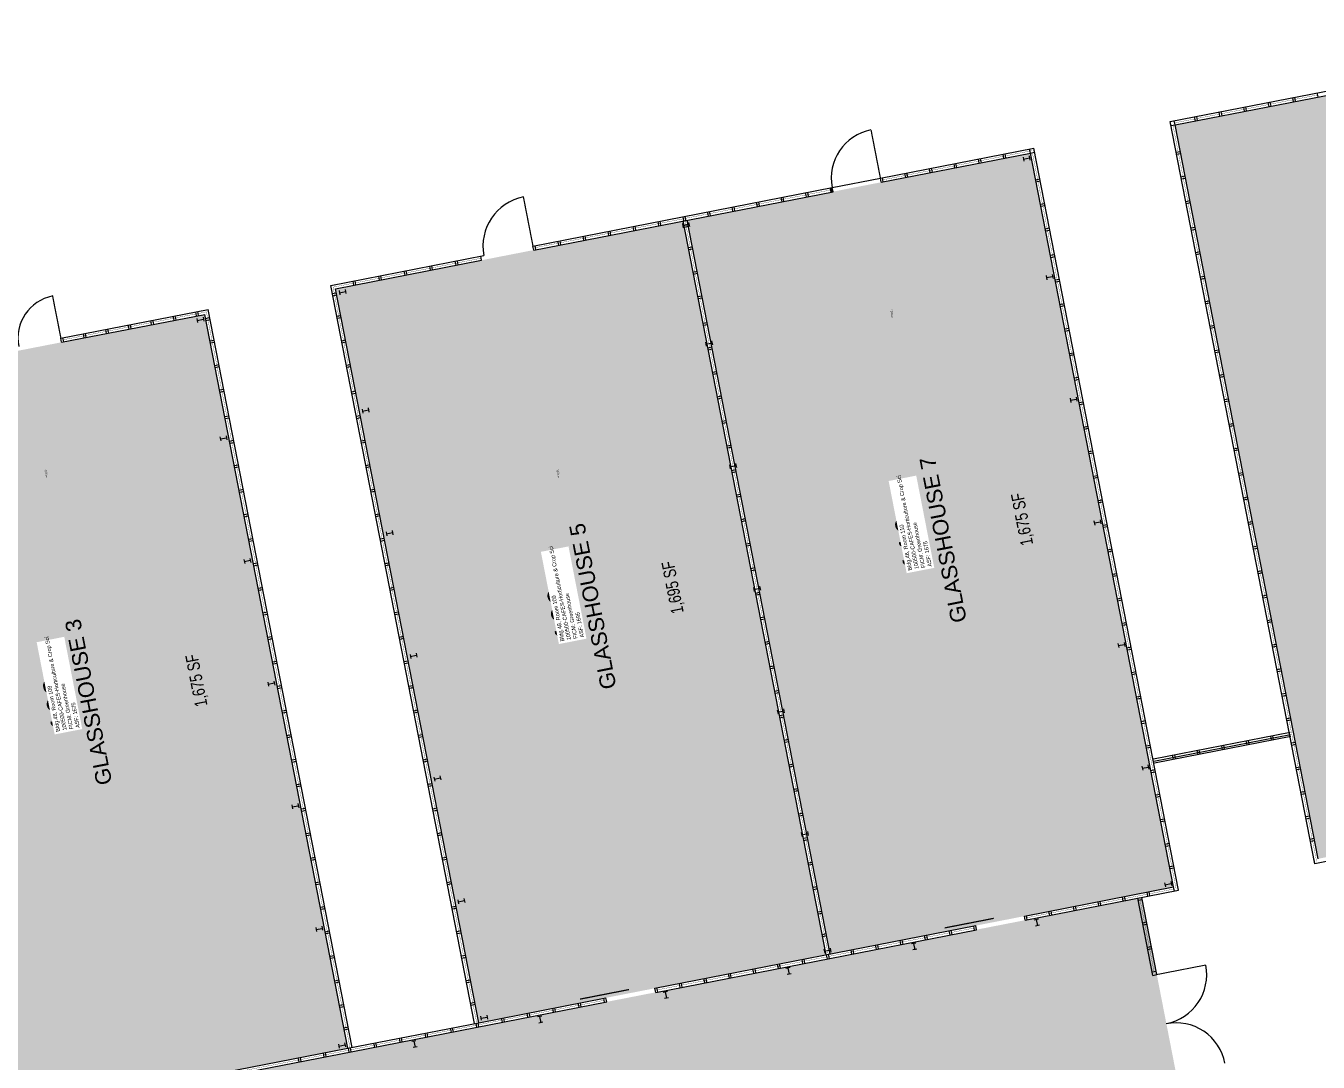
# Model space of a CAD drawing. Header units: inches. Extents: x 69204132 to 69207145, y 27711101 to 27713823.
# Drawn here: x 69205247 to 69206488, y 27712828 to 27713823 of the extents above; entities that cross this region are included whole.
import ezdxf
from ezdxf.enums import TextEntityAlignment as Align

# ---------------------------------------------------------------- set-up
doc = ezdxf.new("R2010")
doc.units = ezdxf.units.IN
doc.header["$LTSCALE"] = 50
doc.header["$MEASUREMENT"] = 0
for name, color, linetype in [('A-COLS', 5, 'CONTINUOUS'), ('A-DOOR', 2, 'CONTINUOUS'), ('A-GLAZ', 1, 'CONTINUOUS'), ('A-IDEN-RNUM', 7, 'CONTINUOUS'), ('A-IDEN-SNUM', 4, 'CONTINUOUS'), ('A-IDEN-TEXT', 4, 'CONTINUOUS'), ('A-IDEN-VNUM', 4, 'CONTINUOUS'), ('A-WALL', 5, 'CONTINUOUS'), ('AREA-TEXT', 3, 'CONTINUOUS'), ('Rooms-Category-Color', 7, 'CONTINUOUS'), ('Rooms-College-Color', 7, 'CONTINUOUS'), ('Rooms-Department-Color', 7, 'CONTINUOUS'), ('Rooms-Division-Color', 7, 'CONTINUOUS'), ('Rooms-Information', 7, 'CONTINUOUS')]:
    doc.layers.add(name, color=color, linetype=linetype)
doc.styles.add('Annotative', font='arial.ttf')
doc.styles.add('CP_AREA', font='arial.ttf', dxfattribs={"height": 15})
doc.styles.add('CP_ROOMVNUMBER', font='arial.ttf', dxfattribs={"width": 0.85, "height": 0.075})
doc.styles.get("Standard").update_dxf_attribs({"font": 'arial.ttf'})

msp = doc.modelspace()

# ---------------------------------------------------------------- hatches: boundary and pattern name
at = {"layer": 'Rooms-Category-Color', "true_color": 0xfbafa2}
for points in [[(69206814, 27713818.7), (69206350.8, 27713728.2), (69206488.3, 27713023.5), (69206951.6, 27713113.9)], [(69206211.9, 27713701.1), (69205882.1, 27713636.8), (69206019.6, 27712932), (69206349.4, 27712996.4)], [(69205878.2, 27713636), (69205544.5, 27713570.9), (69205682, 27712866.1), (69206015.7, 27712931.3)], [(69205418.8, 27713546.3), (69205089.1, 27713482), (69205226.6, 27712777.3), (69205556.4, 27712841.6)]]:
    msp.add_hatch(color=21, dxfattribs=at).paths.add_polyline_path(points)
at = {"layer": 'Rooms-Category-Color', "true_color": 0xadadad}
msp.add_hatch(color=253, dxfattribs=at).paths.add_polyline_path([(69206318.8, 27712986.4), (69205678.9, 27712861.5), (69205561.1, 27712838.5), (69204885.8, 27712706.7), (69204744.5, 27712679.1), (69204286.6, 27712589.7), (69204332.1, 27712356.6), (69204790, 27712446), (69204931.3, 27712473.6), (69205080.3, 27712502.6), (69205081.4, 27712496.8), (69205126.8, 27712505.6), (69205125.7, 27712511.5), (69205436.7, 27712572.2), (69205437.8, 27712566.3), (69205484.1, 27712575.3), (69205482.9, 27712581.2), (69205606.6, 27712605.4), (69205724.4, 27712628.4), (69206071.2, 27712696.1), (69206072.4, 27712690.2), (69206106.3, 27712696.8), (69206105.2, 27712702.7), (69206364.3, 27712753.3)])
at = {"layer": 'Rooms-College-Color', "true_color": 0xe3c5e1}
for points in [[(69206814, 27713818.7), (69206350.8, 27713728.2), (69206488.3, 27713023.5), (69206951.6, 27713113.9)], [(69206211.9, 27713701.1), (69205882.1, 27713636.8), (69206019.6, 27712932), (69206349.4, 27712996.4)], [(69205878.2, 27713636), (69205544.5, 27713570.9), (69205682, 27712866.1), (69206015.7, 27712931.3)], [(69205418.8, 27713546.3), (69205089.1, 27713482), (69205226.6, 27712777.3), (69205556.4, 27712841.6)]]:
    msp.add_hatch(color=254, dxfattribs=at).paths.add_polyline_path(points)
at = {"layer": 'Rooms-College-Color', "true_color": 0xadadad}
msp.add_hatch(color=253, dxfattribs=at).paths.add_polyline_path([(69206318.8, 27712986.4), (69205678.9, 27712861.5), (69205561.1, 27712838.5), (69204885.8, 27712706.7), (69204744.5, 27712679.1), (69204286.6, 27712589.7), (69204332.1, 27712356.6), (69204790, 27712446), (69204931.3, 27712473.6), (69205080.3, 27712502.6), (69205081.4, 27712496.8), (69205126.8, 27712505.6), (69205125.7, 27712511.5), (69205436.7, 27712572.2), (69205437.8, 27712566.3), (69205484.1, 27712575.3), (69205482.9, 27712581.2), (69205606.6, 27712605.4), (69205724.4, 27712628.4), (69206071.2, 27712696.1), (69206072.4, 27712690.2), (69206106.3, 27712696.8), (69206105.2, 27712702.7), (69206364.3, 27712753.3)])
at = {"layer": 'Rooms-Department-Color', "true_color": 0xe3c5e1}
for points in [[(69206814, 27713818.7), (69206350.8, 27713728.2), (69206488.3, 27713023.5), (69206951.6, 27713113.9)], [(69206211.9, 27713701.1), (69205882.1, 27713636.8), (69206019.6, 27712932), (69206349.4, 27712996.4)], [(69205878.2, 27713636), (69205544.5, 27713570.9), (69205682, 27712866.1), (69206015.7, 27712931.3)], [(69205418.8, 27713546.3), (69205089.1, 27713482), (69205226.6, 27712777.3), (69205556.4, 27712841.6)]]:
    msp.add_hatch(color=254, dxfattribs=at).paths.add_polyline_path(points)
at = {"layer": 'Rooms-Department-Color', "true_color": 0xacacac}
msp.add_hatch(color=253, dxfattribs=at).paths.add_polyline_path([(69206318.8, 27712986.4), (69205678.9, 27712861.5), (69205561.1, 27712838.5), (69204885.8, 27712706.7), (69204744.5, 27712679.1), (69204286.6, 27712589.7), (69204332.1, 27712356.6), (69204790, 27712446), (69204931.3, 27712473.6), (69205080.3, 27712502.6), (69205081.4, 27712496.8), (69205126.8, 27712505.6), (69205125.7, 27712511.5), (69205436.7, 27712572.2), (69205437.8, 27712566.3), (69205484.1, 27712575.3), (69205482.9, 27712581.2), (69205606.6, 27712605.4), (69205724.4, 27712628.4), (69206071.2, 27712696.1), (69206072.4, 27712690.2), (69206106.3, 27712696.8), (69206105.2, 27712702.7), (69206364.3, 27712753.3)])
at = {"layer": 'Rooms-Division-Color', "true_color": 0xe3c5e1}
for points in [[(69206814, 27713818.7), (69206350.8, 27713728.2), (69206488.3, 27713023.5), (69206951.6, 27713113.9)], [(69206211.9, 27713701.1), (69205882.1, 27713636.8), (69206019.6, 27712932), (69206349.4, 27712996.4)], [(69205878.2, 27713636), (69205544.5, 27713570.9), (69205682, 27712866.1), (69206015.7, 27712931.3)], [(69205418.8, 27713546.3), (69205089.1, 27713482), (69205226.6, 27712777.3), (69205556.4, 27712841.6)]]:
    msp.add_hatch(color=254, dxfattribs=at).paths.add_polyline_path(points)
at = {"layer": 'Rooms-Division-Color', "true_color": 0xadadad}
msp.add_hatch(color=253, dxfattribs=at).paths.add_polyline_path([(69206318.8, 27712986.4), (69205678.9, 27712861.5), (69205561.1, 27712838.5), (69204885.8, 27712706.7), (69204744.5, 27712679.1), (69204286.6, 27712589.7), (69204332.1, 27712356.6), (69204790, 27712446), (69204931.3, 27712473.6), (69205080.3, 27712502.6), (69205081.4, 27712496.8), (69205126.8, 27712505.6), (69205125.7, 27712511.5), (69205436.7, 27712572.2), (69205437.8, 27712566.3), (69205484.1, 27712575.3), (69205482.9, 27712581.2), (69205606.6, 27712605.4), (69205724.4, 27712628.4), (69206071.2, 27712696.1), (69206072.4, 27712690.2), (69206106.3, 27712696.8), (69206105.2, 27712702.7), (69206364.3, 27712753.3)])

# ---------------------------------------------------------------- linework, layer by layer
at = {"layer": 'A-COLS'}
for p, q in [((69206204.8, 27713697.3), (69206205.5, 27713693.4)), ((69206210.7, 27713698.4), (69206211.4, 27713694.5)), ((69206205.1, 27713695.3), (69206211, 27713696.5)), ((69205883.5, 27713634.6), (69205884.3, 27713630.7)), ((69205877.6, 27713633.4), (69205878.4, 27713629.5)), ((69205878, 27713631.5), (69205883.9, 27713632.6)), ((69206227, 27713583.5), (69206227.7, 27713579.6)), ((69206227.3, 27713581.6), (69206233.2, 27713582.7)), ((69206232.8, 27713584.7), (69206233.6, 27713580.7)), ((69205547.8, 27713569.1), (69205548.6, 27713565.1)), ((69205548.2, 27713567.1), (69205554.1, 27713568.2)), ((69205553.7, 27713570.2), (69205554.4, 27713566.3)), ((69205411.3, 27713542.4), (69205412, 27713538.5)), ((69205411.7, 27713540.4), (69205417.6, 27713541.6)), ((69205417.2, 27713543.6), (69205417.9, 27713539.6)), ((69205899.8, 27713519.7), (69205900.6, 27713515.7)), ((69205900.2, 27713517.7), (69205906.1, 27713518.9)), ((69205905.7, 27713520.8), (69205906.5, 27713516.9)), ((69206249.9, 27713465.7), (69206250.7, 27713461.8)), ((69206250.3, 27713463.8), (69206256.2, 27713464.9)), ((69206255.8, 27713466.9), (69206256.6, 27713463)), ((69205570, 27713455.3), (69205570.7, 27713451.4)), ((69205570.4, 27713453.3), (69205576.2, 27713454.5)), ((69205575.9, 27713456.4), (69205576.6, 27713452.5)), ((69205433.5, 27713428.6), (69205434.2, 27713424.7)), ((69205433.9, 27713426.7), (69205439.7, 27713427.8)), ((69205439.4, 27713429.8), (69205440.1, 27713425.9)), ((69205922.8, 27713401.9), (69205923.6, 27713398)), ((69205923.2, 27713399.9), (69205929.1, 27713401.1)), ((69205928.7, 27713403), (69205929.5, 27713399.1)), ((69206278.8, 27713349.1), (69206279.6, 27713345.2)), ((69205593, 27713337.5), (69205593.7, 27713333.6)), ((69205593.3, 27713335.5), (69205599.2, 27713336.7)), ((69205598.9, 27713338.7), (69205599.6, 27713334.7)), ((69206272.9, 27713348), (69206273.7, 27713344)), ((69206273.3, 27713346), (69206279.2, 27713347.2)), ((69205462.3, 27713312), (69205463.1, 27713308.1)), ((69205456.5, 27713310.9), (69205457.2, 27713306.9)), ((69205456.8, 27713308.9), (69205462.7, 27713310.1)), ((69205945.8, 27713284.1), (69205946.6, 27713280.2)), ((69205946.2, 27713282.2), (69205952.1, 27713283.3)), ((69205951.7, 27713285.3), (69205952.5, 27713281.3)), ((69206295.9, 27713230.2), (69206296.7, 27713226.3)), ((69206296.3, 27713228.2), (69206302.2, 27713229.4)), ((69206301.8, 27713231.3), (69206302.6, 27713227.4)), ((69205616, 27713219.7), (69205616.7, 27713215.8)), ((69205616.3, 27713217.8), (69205622.2, 27713218.9)), ((69205621.8, 27713220.9), (69205622.6, 27713217)), ((69205479.4, 27713193.1), (69205480.2, 27713189.2)), ((69205479.8, 27713191.1), (69205485.7, 27713192.3)), ((69205485.3, 27713194.2), (69205486.1, 27713190.3)), ((69205968.8, 27713166.3), (69205969.6, 27713162.4)), ((69205969.2, 27713164.4), (69205975.1, 27713165.5)), ((69205974.7, 27713167.5), (69205975.4, 27713163.6)), ((69206324.8, 27713113.6), (69206325.6, 27713109.6)), ((69205638.9, 27713102), (69205639.7, 27713098)), ((69205639.3, 27713100), (69205645.2, 27713101.1)), ((69205644.8, 27713103.1), (69205645.6, 27713099.2)), ((69206318.9, 27713112.4), (69206319.7, 27713108.5)), ((69206319.3, 27713110.4), (69206325.2, 27713111.6)), ((69205508.3, 27713076.5), (69205509.1, 27713072.5)), ((69205502.4, 27713075.3), (69205503.2, 27713071.4)), ((69205502.8, 27713073.3), (69205508.7, 27713074.5)), ((69205991.8, 27713048.6), (69205992.5, 27713044.6)), ((69205992.2, 27713046.6), (69205998.1, 27713047.7)), ((69205997.7, 27713049.7), (69205998.4, 27713045.8)), ((69206346.6, 27713001.7), (69206347.4, 27712997.7)), ((69206340.7, 27713000.5), (69206341.5, 27712996.6)), ((69206341.1, 27712998.6), (69206347, 27712999.7)), ((69205661.9, 27712984.2), (69205662.7, 27712980.2)), ((69205662.3, 27712982.2), (69205668.2, 27712983.4)), ((69205667.8, 27712985.3), (69205668.6, 27712981.4)), ((69206219.5, 27712965.5), (69206215.5, 27712964.7)), ((69206217.5, 27712965.1), (69206218.6, 27712959.2)), ((69205525.4, 27712957.5), (69205526.2, 27712953.6)), ((69205525.8, 27712955.6), (69205531.7, 27712956.7)), ((69205531.3, 27712958.7), (69205532.1, 27712954.8)), ((69206220.6, 27712959.6), (69206216.7, 27712958.8)), ((69206101.7, 27712942.5), (69206097.7, 27712941.7)), ((69206099.7, 27712942.1), (69206100.9, 27712936.2)), ((69206013.6, 27712936.7), (69206014.4, 27712932.7)), ((69206014, 27712934.7), (69206019.9, 27712935.9)), ((69206019.5, 27712937.8), (69206020.3, 27712933.9)), ((69206102.8, 27712936.6), (69206098.9, 27712935.9)), ((69205981, 27712919), (69205977, 27712918.2)), ((69205979, 27712918.6), (69205980.1, 27712912.7)), ((69205982.1, 27712913.1), (69205978.2, 27712912.3)), ((69205863.2, 27712896), (69205859.2, 27712895.2)), ((69205864.3, 27712890.1), (69205860.4, 27712889.3)), ((69205861.2, 27712895.6), (69205862.4, 27712889.7)), ((69205683.8, 27712872.3), (69205684.5, 27712868.4)), ((69205684.2, 27712870.3), (69205690, 27712871.5)), ((69205689.7, 27712873.4), (69205690.4, 27712869.5)), ((69205742.5, 27712872.4), (69205738.5, 27712871.6)), ((69205743.6, 27712866.5), (69205739.7, 27712865.7)), ((69205740.5, 27712872), (69205741.6, 27712866.1)), ((69205547.3, 27712845.6), (69205548, 27712841.7)), ((69205547.6, 27712843.7), (69205553.5, 27712844.8)), ((69205553.2, 27712846.8), (69205553.9, 27712842.9)), ((69205621.7, 27712848.8), (69205617.8, 27712848.1)), ((69205622.9, 27712842.9), (69205618.9, 27712842.2)), ((69205619.8, 27712848.5), (69205620.9, 27712842.6))]:
    msp.add_line(p, q, dxfattribs=at)
at = {"layer": 'A-DOOR'}
for points, const_width in [([(69206067.8, 27713677.1), (69206058.8, 27713723.4)], 1.2), ([(69205734.1, 27713611.9), (69205724.9, 27713659.1)], 1.2), ([(69205280.7, 27713523.4), (69205272.7, 27713564)], 1.2), ([(69206129.5, 27712957.1), (69206176.7, 27712966.3)], 1.2), ([(69206333.2, 27712912.3), (69206380.4, 27712921.5)], 1), ([(69205779.2, 27712888.7), (69205826.3, 27712897.9)], 1.2)]:
    msp.add_lwpolyline(points, dxfattribs=dict(at, const_width=const_width))
for centre, radius, start, end in [((69206067.8, 27713677.1), 47.2, 101.0446, 191.0446), ((69205734.1, 27713611.9), 48, 101.0446, 191.0446), ((69205280.7, 27713523.4), 41.3, 101.0446, 191.0446), ((69206333.2, 27712912.3), 48, 281.0446, 11.0446), ((69206351.6, 27712818), 48, 11.0446, 101.0446)]:
    msp.add_arc(centre, radius, start, end, dxfattribs=at)
at = {"layer": 'A-GLAZ'}
for p, q in [((69206346.1, 27713731.4), (69206817.2, 27713823.3)), ((69206350.8, 27713728.2), (69206814, 27713818.7)), ((69206485.2, 27713018.8, 0), (69206346.1, 27713731.4)), ((69206488.3, 27713023.5, 0), (69206350.8, 27713728.2)), ((69206067.8, 27713677.1), (69206215, 27713705.8)), ((69206068.6, 27713673.2), (69206211.9, 27713701.1)), ((69206349.4, 27712996.4), (69206211.9, 27713701.1)), ((69206354.1, 27712993.3), (69206215, 27713705.8)), ((69205734.1, 27713611.9), (69206021.6, 27713668)), ((69205734.9, 27713608), (69206022.3, 27713664.1)), ((69206015.7, 27712931.3), (69205878.2, 27713636)), ((69206019.6, 27712932), (69205882.1, 27713636.8)), ((69205539.8, 27713574), (69205687, 27713602.7)), ((69205544.5, 27713570.9), (69205684.8, 27713598.2)), ((69205678.1, 27712865.4), (69205539.8, 27713574)), ((69205682, 27712866.1), (69205544.5, 27713570.9)), ((69205280.7, 27713523.4), (69205422, 27713551)), ((69205560.3, 27712842.4), (69205422, 27713551)), ((69205281.4, 27713519.5), (69205418.8, 27713546.3)), ((69205556.4, 27712841.6), (69205418.8, 27713546.3)), ((69206461.2, 27713144.9), (69206330.1, 27713119.3)), ((69206330.5, 27713117.3), (69206461.6, 27713142.9, 0)), ((69206461.9, 27713141), (69206330.9, 27713115.4)), ((69206956.3, 27713110.8, 0), (69206485.2, 27713018.8, 0)), ((69206206.1, 27712968.4), (69206349.4, 27712996.4)), ((69206206.9, 27712964.5), (69206354.1, 27712993.3)), ((69206329.3, 27712911.5), (69206314.9, 27712985.6)), ((69206333.2, 27712912.3), (69206318.8, 27712986.4)), ((69205851.2, 27712899.2), (69206159.4, 27712959.3)), ((69205852, 27712895.2), (69206160.2, 27712955.4)), ((69205682, 27712866.1), (69205804.1, 27712890)), ((69205678.9, 27712861.5), (69205804.9, 27712886.1)), ((69205556.4, 27712841.6), (69205682, 27712866.1)), ((69205561.1, 27712838.5), (69205678.9, 27712861.5)), ((69205436.7, 27712818.2), (69205556.4, 27712841.6)), ((69205437.4, 27712814.3), (69205561.1, 27712838.5))]:
    msp.add_line(p, q, dxfattribs=at)
at = {"layer": 'A-GLAZ', "const_width": 0.24}
for points in [[(69206419.1, 27713743.6), (69206440.7, 27713747.8)], [(69206442.6, 27713748.2), (69206464.2, 27713752.4)], [(69206466.2, 27713752.8), (69206487.8, 27713757)], [(69206350.4, 27713730.2), (69206370, 27713734)], [(69206372, 27713734.4), (69206393.6, 27713738.6)], [(69206395.5, 27713739), (69206417.1, 27713743.2)], [(69206070.2, 27713675.5), (69206213.4, 27713703.5)], [(69206213.8, 27713701.5), (69206351.8, 27712994.8)], [(69205880.6, 27713638.5), (69206020, 27713665.7)], [(69205736.5, 27713610.4), (69205878.7, 27713638.1)], [(69205880.9, 27713632.4), (69205880.1, 27713636.4)], [(69205881.3, 27713630.5), (69206017.7, 27712931.7)], [(69205563.7, 27713576.6), (69205684.4, 27713600.2)], [(69205561.8, 27713576.3), (69205542.1, 27713572.4)], [(69205676.2, 27712885.4), (69205542.1, 27713572.4)], [(69205412.6, 27713547.1), (69205420.4, 27713548.7)], [(69205421.6, 27713542.8), (69205420.4, 27713548.7)], [(69205283, 27713521.9), (69205410.6, 27713546.8)], [(69205422, 27713540.8), (69205558.4, 27712842)], [(69206349.8, 27712994.5), (69206208.5, 27712966.9)], [(69206330.6, 27712915.3), (69206317.2, 27712984)], [(69206157.8, 27712957), (69206018.5, 27712929.8)], [(69206016.5, 27712929.4), (69205853.6, 27712897.6)], [(69205676.6, 27712883.4), (69205680.1, 27712865.8)], [(69205802.5, 27712887.6), (69205681.8, 27712864.1)], [(69205679.9, 27712863.7), (69205559.1, 27712840.1)], [(69205557.2, 27712839.7), (69205439, 27712816.7)]]:
    msp.add_lwpolyline(points, dxfattribs=at)
at = {"layer": 'A-GLAZ', "const_width": 0.24, "elevation": 0}
msp.add_lwpolyline([(69206348.8, 27713727.8), (69206486.7, 27713021.2)], dxfattribs=at)
at = {"layer": 'A-WALL'}
for p, q in [((69206488.2, 27713755.1), (69206487.4, 27713759)), ((69206441.1, 27713745.9), (69206440.3, 27713749.8)), ((69206443, 27713746.2), (69206442.3, 27713750.2)), ((69206464.6, 27713750.5), (69206463.8, 27713754.4)), ((69206466.6, 27713750.8), (69206465.8, 27713754.8)), ((69206370.4, 27713732.1), (69206369.6, 27713736)), ((69206372.4, 27713732.4), (69206371.6, 27713736.4)), ((69206393.9, 27713736.7), (69206393.2, 27713740.6)), ((69206395.9, 27713737), (69206395.1, 27713741)), ((69206417.5, 27713741.3), (69206416.7, 27713745.2)), ((69206419.5, 27713741.6), (69206418.7, 27713745.6)), ((69206346.8, 27713727.5), (69206346.1, 27713731.4)), ((69206346.8, 27713727.5), (69206346.1, 27713731.4)), ((69206346.8, 27713727.5), (69206350.8, 27713728.2)), ((69206350.8, 27713728.2), (69206350, 27713732.2)), ((69206350.8, 27713728.2), (69206350, 27713732.1)), ((69206186.4, 27713696.1), (69206185.6, 27713700.1)), ((69206188.3, 27713696.5), (69206187.6, 27713700.4)), ((69206211.9, 27713701.1), (69206211.1, 27713705.1)), ((69206211.9, 27713701.1), (69206215.8, 27713701.9)), ((69206215.8, 27713701.9), (69206215, 27713705.8)), ((69206351.8, 27713701.9), (69206355.7, 27713702.7)), ((69206352.2, 27713700), (69206356.1, 27713700.7)), ((69206115.7, 27713682.3), (69206114.9, 27713686.3)), ((69206117.7, 27713682.7), (69206116.9, 27713686.7)), ((69206139.2, 27713686.9), (69206138.5, 27713690.9)), ((69206141.2, 27713687.3), (69206140.4, 27713691.3)), ((69206162.8, 27713691.5), (69206162, 27713695.5)), ((69206164.8, 27713691.9), (69206164, 27713695.8)), ((69206021.6, 27713668), (69206067.8, 27713677.1)), ((69206068.6, 27713673.2), (69206067.8, 27713677.1)), ((69206070.5, 27713673.5), (69206069.8, 27713677.5)), ((69206092.1, 27713677.8), (69206091.4, 27713681.7)), ((69206094.1, 27713678.1), (69206093.3, 27713682.1)), ((69206216.9, 27713675.6), (69206220.8, 27713676.4)), ((69206217.2, 27713673.6), (69206221.2, 27713674.4)), ((69206356.4, 27713678.4), (69206360.3, 27713679.2)), ((69206356.8, 27713676.4), (69206360.7, 27713677.2)), ((69205996.8, 27713659.1), (69205996, 27713663.1)), ((69205998.8, 27713659.5), (69205998, 27713663.5)), ((69206020.4, 27713663.7), (69206019.6, 27713667.7)), ((69206021.5, 27713664), (69206020.7, 27713667.9)), ((69206022.3, 27713664.1), (69206021.6, 27713668)), ((69205926.1, 27713645.4), (69205925.4, 27713649.3)), ((69205928.1, 27713645.7), (69205927.3, 27713649.7)), ((69205949.7, 27713649.9), (69205948.9, 27713653.9)), ((69205951.7, 27713650.3), (69205950.9, 27713654.3)), ((69205973.3, 27713654.5), (69205972.5, 27713658.5)), ((69205975.2, 27713654.9), (69205974.5, 27713658.9)), ((69206221.5, 27713652.1), (69206225.4, 27713652.8)), ((69206221.8, 27713650.1), (69206225.8, 27713650.9)), ((69206361, 27713654.8), (69206364.9, 27713655.6)), ((69206361.4, 27713652.9), (69206365.3, 27713653.6)), ((69205855, 27713631.5), (69205854.2, 27713635.4)), ((69205857, 27713631.9), (69205856.2, 27713635.8)), ((69205879, 27713636.2), (69205878.3, 27713640.1)), ((69205881, 27713636.5), (69205880.2, 27713640.5)), ((69205902.6, 27713640.8), (69205901.8, 27713644.7)), ((69205904.6, 27713641.1), (69205903.8, 27713645.1)), ((69205807, 27713622.1), (69205806.2, 27713626)), ((69205808.9, 27713622.5), (69205808.2, 27713626.4)), ((69205831, 27713626.8), (69205830.2, 27713630.7)), ((69205832.9, 27713627.2), (69205832.2, 27713631.1)), ((69205878.9, 27713632.1), (69205882.9, 27713632.8)), ((69205879.3, 27713630.1), (69205883.2, 27713630.9)), ((69206226.1, 27713628.5), (69206230, 27713629.3)), ((69206226.4, 27713626.5), (69206230.4, 27713627.3)), ((69206366, 27713629.3), (69206369.9, 27713630.1)), ((69206366.4, 27713627.3), (69206370.3, 27713628.1)), ((69205734.9, 27713608), (69205734.1, 27713611.9)), ((69205736.8, 27713608.4), (69205736.1, 27713612.3)), ((69205758.9, 27713612.7), (69205758.1, 27713616.6)), ((69205760.9, 27713613.1), (69205760.1, 27713617)), ((69205782.9, 27713617.4), (69205782.2, 27713621.3)), ((69205784.9, 27713617.8), (69205784.1, 27713621.7)), ((69205883.2, 27713610.5), (69205887.1, 27713611.2)), ((69205660.3, 27713593.5), (69205659.5, 27713597.4)), ((69205662.2, 27713593.8), (69205661.5, 27713597.8)), ((69205684.8, 27713598.2), (69205684.1, 27713602.2)), ((69205883.5, 27713608.5), (69205887.5, 27713609.3)), ((69206231, 27713603), (69206235, 27713603.7)), ((69206231.4, 27713601), (69206235.3, 27713601.8)), ((69206370.6, 27713605.8), (69206374.5, 27713606.5)), ((69206371, 27713603.8), (69206374.9, 27713604.6)), ((69205611.2, 27713583.9), (69205610.4, 27713587.8)), ((69205613.2, 27713584.3), (69205612.4, 27713588.2)), ((69205635.7, 27713588.7), (69205635, 27713592.6)), ((69205637.7, 27713589.1), (69205636.9, 27713593)), ((69205887.7, 27713586.9), (69205891.7, 27713587.7)), ((69205888.1, 27713585), (69205892.1, 27713585.7)), ((69205562.1, 27713574.3), (69205561.4, 27713578.2)), ((69205564.1, 27713574.7), (69205563.3, 27713578.6)), ((69205586.7, 27713579.1), (69205585.9, 27713583)), ((69205588.6, 27713579.5), (69205587.9, 27713583.4)), ((69206235.6, 27713579.4), (69206239.6, 27713580.2)), ((69206236, 27713577.5), (69206239.9, 27713578.2)), ((69206375.2, 27713582.2), (69206379.1, 27713583)), ((69206375.6, 27713580.2), (69206379.5, 27713581)), ((69205541.3, 27713566.2), (69205545.2, 27713566.9)), ((69205541.7, 27713564.2), (69205545.6, 27713565)), ((69205892.3, 27713563.4), (69205896.3, 27713564.1)), ((69205892.7, 27713561.4), (69205896.6, 27713562.2)), ((69205411, 27713544.8), (69205410.2, 27713548.7)), ((69205413, 27713545.2), (69205412.2, 27713549.1)), ((69206240.2, 27713555.9), (69206244.2, 27713556.6)), ((69206240.6, 27713553.9), (69206244.5, 27713554.7)), ((69206379.8, 27713558.6), (69206383.7, 27713559.4)), ((69206380.2, 27713556.7), (69206384.1, 27713557.4)), ((69205346.2, 27713532.2), (69205345.4, 27713536.1)), ((69205348.2, 27713532.5), (69205347.4, 27713536.5)), ((69205367.8, 27713536.4), (69205367, 27713540.3)), ((69205369.8, 27713536.8), (69205369, 27713540.7)), ((69205389.4, 27713540.6), (69205388.6, 27713544.5)), ((69205391.4, 27713541), (69205390.6, 27713544.9)), ((69205419.6, 27713542.4), (69205423.5, 27713543.2)), ((69205420, 27713540.4), (69205423.9, 27713541.2)), ((69205545.5, 27713544.6), (69205549.4, 27713545.3)), ((69205545.9, 27713542.6), (69205549.8, 27713543.4)), ((69205897.3, 27713537.8), (69205901.2, 27713538.6)), ((69205897.7, 27713535.9), (69205901.6, 27713536.6)), ((69206384.4, 27713535.1), (69206388.3, 27713535.9)), ((69205281.4, 27713519.5), (69205280.7, 27713523.4)), ((69205283.4, 27713519.9), (69205282.6, 27713523.8)), ((69205303, 27713523.7), (69205302.3, 27713527.6)), ((69205305, 27713524.1), (69205304.2, 27713528)), ((69205324.6, 27713527.9), (69205323.9, 27713531.9)), ((69205326.6, 27713528.3), (69205325.8, 27713532.2)), ((69206244.8, 27713532.3), (69206248.8, 27713533.1)), ((69206245.2, 27713530.3), (69206249.1, 27713531.1)), ((69206384.8, 27713533.1), (69206388.7, 27713533.9)), ((69205423.8, 27713520.8), (69205427.7, 27713521.6)), ((69205424.2, 27713518.9), (69205428.1, 27713519.6)), ((69205550.1, 27713521), (69205554, 27713521.8)), ((69205550.5, 27713519.1), (69205554.4, 27713519.8)), ((69205901.9, 27713514.3), (69205905.8, 27713515)), ((69205902.3, 27713512.3), (69205906.2, 27713513.1)), ((69206389, 27713511.5, 0), (69206392.9, 27713512.3, 0)), ((69205554.7, 27713497.5), (69205558.6, 27713498.2)), ((69206249.4, 27713508.8), (69206253.4, 27713509.5)), ((69206249.8, 27713506.8), (69206253.7, 27713507.6)), ((69206389.4, 27713509.6, 0), (69206393.3, 27713510.3, 0)), ((69205428.4, 27713497.3), (69205432.3, 27713498)), ((69205428.8, 27713495.3), (69205432.7, 27713496.1)), ((69205555.1, 27713495.5), (69205559, 27713496.3)), ((69205906.5, 27713490.7), (69205910.4, 27713491.5)), ((69205906.9, 27713488.8), (69205910.8, 27713489.5)), ((69206254, 27713485.2), (69206257.9, 27713486)), ((69206393.6, 27713488, 0), (69206397.5, 27713488.8, 0)), ((69206394, 27713486, 0), (69206397.9, 27713486.8, 0)), ((69205433, 27713473.7), (69205436.9, 27713474.5)), ((69206254.4, 27713483.2), (69206258.3, 27713484)), ((69205433.4, 27713471.7), (69205437.3, 27713472.5)), ((69205559.7, 27713471.9), (69205563.6, 27713472.7)), ((69205560.1, 27713470), (69205564, 27713470.7)), ((69205911.1, 27713467.2), (69205915, 27713467.9)), ((69205911.5, 27713465.2), (69205915.4, 27713466)), ((69206258.6, 27713461.6), (69206262.5, 27713462.4)), ((69206398.2, 27713464.4, 0), (69206402.1, 27713465.2, 0)), ((69206398.6, 27713462.5, 0), (69206402.5, 27713463.2, 0)), ((69205438, 27713448.2), (69205441.9, 27713449)), ((69205564.3, 27713448.4), (69205568.2, 27713449.1)), ((69206259, 27713459.7), (69206262.9, 27713460.4)), ((69205438.4, 27713446.2), (69205442.3, 27713447)), ((69205564.7, 27713446.4), (69205568.6, 27713447.2)), ((69205915.7, 27713443.6), (69205919.6, 27713444.4)), ((69205916.1, 27713441.7), (69205920, 27713442.4)), ((69206263.2, 27713438.1), (69206267.1, 27713438.9)), ((69206263.6, 27713436.1), (69206267.5, 27713436.9)), ((69206402.8, 27713440.9, 0), (69206406.7, 27713441.6, 0)), ((69206403.2, 27713438.9, 0), (69206407.1, 27713439.7, 0)), ((69205442.6, 27713424.6), (69205446.5, 27713425.4)), ((69205568.9, 27713424.8), (69205572.8, 27713425.6)), ((69205569.3, 27713422.9), (69205573.2, 27713423.6)), ((69205443, 27713422.7), (69205446.9, 27713423.4)), ((69205920.3, 27713420.1), (69205924.2, 27713420.8)), ((69205920.7, 27713418.1), (69205924.6, 27713418.9)), ((69206267.8, 27713414.5), (69206271.7, 27713415.3)), ((69206268.2, 27713412.6), (69206272.1, 27713413.3)), ((69206407.4, 27713417.3, 0), (69206411.3, 27713418.1, 0)), ((69206407.8, 27713415.4, 0), (69206411.7, 27713416.1, 0)), ((69205447.2, 27713401.1), (69205451.1, 27713401.8)), ((69205447.6, 27713399.1), (69205451.5, 27713399.9)), ((69205573.5, 27713401.3), (69205577.4, 27713402)), ((69205573.9, 27713399.3), (69205577.8, 27713400.1)), ((69205924.9, 27713396.5), (69205928.8, 27713397.3)), ((69205925.3, 27713394.5), (69205929.2, 27713395.3)), ((69206272.4, 27713391), (69206276.3, 27713391.7)), ((69206272.8, 27713389), (69206276.7, 27713389.8)), ((69206412, 27713393.8, 0), (69206415.9, 27713394.5, 0)), ((69206412.4, 27713391.8, 0), (69206416.3, 27713392.6, 0)), ((69205451.8, 27713377.5), (69205455.7, 27713378.3)), ((69205452.2, 27713375.6), (69205456.1, 27713376.3)), ((69205578.1, 27713377.7), (69205582, 27713378.5)), ((69205578.5, 27713375.8), (69205582.4, 27713376.5)), ((69205929.5, 27713373), (69205933.4, 27713373.7)), ((69205929.9, 27713371), (69205933.8, 27713371.7)), ((69206277, 27713367.4), (69206280.9, 27713368.2)), ((69206277.4, 27713365.5), (69206281.3, 27713366.2)), ((69206416.6, 27713370.2, 0), (69206420.5, 27713371, 0)), ((69206417, 27713368.2, 0), (69206420.9, 27713369, 0)), ((69205456.4, 27713354), (69205460.3, 27713354.7)), ((69205456.8, 27713352), (69205460.7, 27713352.8)), ((69205582.7, 27713354.2), (69205586.6, 27713354.9)), ((69205583.1, 27713352.2), (69205587, 27713353)), ((69205934.1, 27713349.4), (69205938, 27713350.2)), ((69205934.5, 27713347.4), (69205938.4, 27713348.2)), ((69206281.6, 27713343.9), (69206285.5, 27713344.6)), ((69206282, 27713341.9), (69206285.9, 27713342.7)), ((69206421.2, 27713346.7, 0), (69206425.1, 27713347.4, 0)), ((69206421.6, 27713344.7, 0), (69206425.5, 27713345.5, 0)), ((69205461, 27713330.4), (69205464.9, 27713331.2)), ((69205461.4, 27713328.4), (69205465.3, 27713329.2)), ((69205587.3, 27713330.6), (69205591.2, 27713331.4)), ((69205587.7, 27713328.6), (69205591.6, 27713329.4)), ((69205938.7, 27713325.8), (69205942.6, 27713326.6)), ((69205939.1, 27713323.9), (69205943, 27713324.6)), ((69206286.2, 27713320.3), (69206290.1, 27713321.1)), ((69206286.6, 27713318.3), (69206290.5, 27713319.1)), ((69206425.8, 27713323.1, 0), (69206429.7, 27713323.9, 0)), ((69206426.2, 27713321.1, 0), (69206430.1, 27713321.9, 0)), ((69205465.6, 27713306.9), (69205469.5, 27713307.6)), ((69205466, 27713304.9), (69205469.9, 27713305.7)), ((69205591.9, 27713307.1), (69205595.8, 27713307.8)), ((69205592.3, 27713305.1), (69205596.2, 27713305.9)), ((69205943.3, 27713302.3), (69205947.2, 27713303.1)), ((69205943.7, 27713300.3), (69205947.6, 27713301.1)), ((69206430.4, 27713299.5, 0), (69206434.3, 27713300.3, 0)), ((69206290.8, 27713296.8), (69206294.7, 27713297.5)), ((69206291.2, 27713294.8), (69206295.1, 27713295.6)), ((69206430.8, 27713297.6, 0), (69206434.7, 27713298.3, 0)), ((69205470.2, 27713283.3), (69205474.1, 27713284.1)), ((69205470.6, 27713281.3), (69205474.5, 27713282.1)), ((69205596.5, 27713283.5), (69205600.4, 27713284.3)), ((69205596.9, 27713281.5), (69205600.8, 27713282.3)), ((69205947.9, 27713278.7), (69205951.8, 27713279.5)), ((69205948.3, 27713276.8), (69205952.2, 27713277.5)), ((69206435, 27713276, 0), (69206438.9, 27713276.8, 0)), ((69206435.3, 27713274, 0), (69206439.3, 27713274.8, 0)), ((69206295.4, 27713273.2), (69206299.3, 27713274)), ((69206295.8, 27713271.2), (69206299.7, 27713272)), ((69205474.8, 27713259.7), (69205478.7, 27713260.5)), ((69205475.2, 27713257.8), (69205479.1, 27713258.5)), ((69205601.1, 27713259.9), (69205605, 27713260.7)), ((69205601.5, 27713258), (69205605.4, 27713258.7)), ((69205952.5, 27713255.2), (69205956.4, 27713255.9)), ((69205952.9, 27713253.2), (69205956.8, 27713254)), ((69206300, 27713249.6), (69206303.9, 27713250.4)), ((69206439.6, 27713252.4, 0), (69206443.5, 27713253.2, 0)), ((69206439.9, 27713250.5, 0), (69206443.9, 27713251.2, 0)), ((69206300.4, 27713247.7), (69206304.3, 27713248.4)), ((69205479.4, 27713236.2), (69205483.3, 27713237)), ((69205479.8, 27713234.2), (69205483.7, 27713235)), ((69205605.7, 27713236.4), (69205609.6, 27713237.2)), ((69205606.1, 27713234.4), (69205610, 27713235.2)), ((69205957.1, 27713231.6), (69205961, 27713232.4)), ((69205957.5, 27713229.7), (69205961.4, 27713230.4)), ((69206304.6, 27713226.1), (69206308.5, 27713226.9)), ((69206444.2, 27713228.9, 0), (69206448.1, 27713229.6, 0)), ((69206444.5, 27713226.9, 0), (69206448.5, 27713227.7, 0)), ((69205484, 27713212.6), (69205487.9, 27713213.4)), ((69205610.3, 27713212.8), (69205614.2, 27713213.6)), ((69206305, 27713224.1), (69206308.9, 27713224.9)), ((69205484.4, 27713210.7), (69205488.3, 27713211.4)), ((69205610.7, 27713210.9), (69205614.6, 27713211.6)), ((69205961.7, 27713208.1), (69205965.6, 27713208.8)), ((69205962.1, 27713206.1), (69205966, 27713206.9)), ((69206309.2, 27713202.5), (69206313.1, 27713203.3)), ((69206309.6, 27713200.6), (69206313.5, 27713201.3)), ((69206448.8, 27713205.3, 0), (69206452.7, 27713206.1, 0)), ((69206449.1, 27713203.4, 0), (69206453.1, 27713204.1, 0)), ((69205488.6, 27713189.1), (69205492.5, 27713189.8)), ((69205489, 27713187.1), (69205492.9, 27713187.9)), ((69205614.9, 27713189.3), (69205618.8, 27713190)), ((69205615.3, 27713187.3), (69205619.2, 27713188.1)), ((69205966.3, 27713184.5), (69205970.2, 27713185.3)), ((69205966.7, 27713182.5), (69205970.6, 27713183.3)), ((69206313.8, 27713179), (69206317.7, 27713179.7)), ((69206314.2, 27713177), (69206318.1, 27713177.8)), ((69206453.4, 27713181.8, 0), (69206457.3, 27713182.5, 0)), ((69206453.7, 27713179.8, 0), (69206457.7, 27713180.6, 0)), ((69205493.2, 27713165.5), (69205497.1, 27713166.3)), ((69205493.6, 27713163.6), (69205497.5, 27713164.3)), ((69205619.5, 27713165.7), (69205623.4, 27713166.5)), ((69205619.9, 27713163.8), (69205623.8, 27713164.5)), ((69205970.9, 27713161), (69205974.8, 27713161.7)), ((69205971.3, 27713159), (69205975.2, 27713159.8)), ((69206318.4, 27713155.4), (69206322.3, 27713156.2)), ((69206318.8, 27713153.5), (69206322.7, 27713154.2)), ((69206458, 27713158.2, 0), (69206461.9, 27713159, 0)), ((69206458.3, 27713156.2, 0), (69206462.3, 27713157, 0)), ((69205497.8, 27713142), (69205501.7, 27713142.7)), ((69205498.2, 27713140), (69205502.1, 27713140.8)), ((69205624.1, 27713142.2), (69205628, 27713142.9)), ((69205624.5, 27713140.2), (69205628.4, 27713141)), ((69205975.5, 27713137.4), (69205979.4, 27713138.2)), ((69206443.5, 27713137.4), (69206442.8, 27713141.3)), ((69206445.5, 27713137.8), (69206444.7, 27713141.7)), ((69205975.9, 27713135.4), (69205979.8, 27713136.2)), ((69206323, 27713131.9), (69206326.9, 27713132.6)), ((69206323.4, 27713129.9), (69206327.3, 27713130.7)), ((69206372.9, 27713123.6), (69206372.1, 27713127.5)), ((69206374.8, 27713124), (69206374.1, 27713127.9)), ((69206396.4, 27713128.2), (69206395.7, 27713132.1)), ((69206398.4, 27713128.6), (69206397.6, 27713132.5)), ((69206420, 27713132.8), (69206419.2, 27713136.7)), ((69206421.9, 27713133.2), (69206421.2, 27713137.1)), ((69206462.6, 27713134.7, 0), (69206466.5, 27713135.4, 0)), ((69206462.9, 27713132.7, 0), (69206466.9, 27713133.5, 0)), ((69205502.4, 27713118.4), (69205506.3, 27713119.2)), ((69205502.8, 27713116.4), (69205506.7, 27713117.2)), ((69205628.7, 27713118.6), (69205632.6, 27713119.4)), ((69205629.1, 27713116.6), (69205633, 27713117.4)), ((69205980.1, 27713113.8), (69205984, 27713114.6)), ((69206349.3, 27713119), (69206348.5, 27713122.9)), ((69206351.3, 27713119.4), (69206350.5, 27713123.3)), ((69205980.5, 27713111.9), (69205984.4, 27713112.6)), ((69206327.6, 27713108.3), (69206331.5, 27713109.1)), ((69206328, 27713106.3), (69206331.9, 27713107.1)), ((69206467.2, 27713111.1, 0), (69206471.1, 27713111.9, 0)), ((69206467.5, 27713109.1, 0), (69206471.5, 27713109.9, 0)), ((69205507, 27713094.9), (69205510.9, 27713095.6)), ((69205507.4, 27713092.9), (69205511.3, 27713093.7)), ((69205633.3, 27713095.1), (69205637.2, 27713095.8)), ((69205633.7, 27713093.1), (69205637.6, 27713093.9)), ((69205984.7, 27713090.3), (69205988.6, 27713091.1)), ((69205985.1, 27713088.3), (69205989, 27713089.1)), ((69206332.2, 27713084.8), (69206336.1, 27713085.5)), ((69206332.6, 27713082.8), (69206336.5, 27713083.6)), ((69206471.7, 27713087.5, 0), (69206475.7, 27713088.3, 0)), ((69206472.1, 27713085.6, 0), (69206476.1, 27713086.3, 0)), ((69205511.6, 27713071.3), (69205515.5, 27713072.1)), ((69205512, 27713069.3), (69205515.9, 27713070.1)), ((69205637.9, 27713071.5), (69205641.8, 27713072.3)), ((69205638.3, 27713069.5), (69205642.2, 27713070.3)), ((69205989.3, 27713066.7), (69205993.2, 27713067.5)), ((69205989.7, 27713064.8), (69205993.6, 27713065.5)), ((69206476.3, 27713064, 0), (69206480.3, 27713064.8, 0)), ((69206336.8, 27713061.2), (69206340.7, 27713062)), ((69206337.2, 27713059.2), (69206341.1, 27713060)), ((69206476.7, 27713062, 0), (69206480.6, 27713062.8, 0)), ((69205516.2, 27713047.7), (69205520.1, 27713048.5)), ((69205516.5, 27713045.8), (69205520.5, 27713046.5)), ((69205642.5, 27713047.9), (69205646.4, 27713048.7)), ((69205642.9, 27713046), (69205646.8, 27713046.7)), ((69205993.9, 27713043.2), (69205997.8, 27713043.9)), ((69205994.3, 27713041.2), (69205998.2, 27713042)), ((69206480.6, 27713042.4, 0), (69206484.5, 27713043.2, 0)), ((69206480.9, 27713040.4, 0), (69206484.9, 27713041.2, 0)), ((69206341.4, 27713037.6), (69206345.3, 27713038.4)), ((69206341.8, 27713035.7), (69206345.7, 27713036.4)), ((69205520.8, 27713024.2), (69205524.7, 27713025)), ((69205521.1, 27713022.2), (69205525.1, 27713023)), ((69205647.1, 27713024.4), (69205651, 27713025.2)), ((69205647.4, 27713022.4), (69205651.4, 27713023.2)), ((69205998.5, 27713019.6), (69206002.4, 27713020.4)), ((69205998.9, 27713017.7), (69206002.8, 27713018.4)), ((69206345.6, 27713016.1), (69206349.5, 27713016.8)), ((69206346, 27713014.1), (69206349.9, 27713014.9)), ((69206485.2, 27713018.8, 0), (69206484.4, 27713022.8, 0)), ((69205651.7, 27713000.8), (69205655.6, 27713001.6)), ((69205525.4, 27713000.6), (69205529.3, 27713001.4)), ((69205525.7, 27712998.7), (69205529.7, 27712999.4)), ((69205652, 27712998.9), (69205656, 27712999.6)), ((69206003.1, 27712996.1), (69206007, 27712996.8)), ((69206003.5, 27712994.1), (69206007.4, 27712994.9)), ((69206324.7, 27712987.5), (69206323.9, 27712991.4)), ((69206326.6, 27712987.9), (69206325.9, 27712991.8)), ((69206350.2, 27712992.5), (69206349.4, 27712996.4)), ((69205530, 27712977.1), (69205533.9, 27712977.8)), ((69205656.3, 27712977.3), (69205660.2, 27712978)), ((69206254, 27712973.7), (69206253.2, 27712977.6)), ((69206256, 27712974.1), (69206255.2, 27712978)), ((69206277.6, 27712978.3), (69206276.8, 27712982.2)), ((69206279.5, 27712978.7), (69206278.8, 27712982.6)), ((69206301.1, 27712982.9), (69206300.3, 27712986.8)), ((69206303.1, 27712983.3), (69206302.3, 27712987.2)), ((69206315.2, 27712983.6), (69206319.2, 27712984.4)), ((69205530.3, 27712975.1), (69205534.3, 27712975.9)), ((69205656.6, 27712975.3), (69205660.6, 27712976.1)), ((69206007.7, 27712972.5), (69206011.6, 27712973.3)), ((69206008.1, 27712970.5), (69206012, 27712971.3)), ((69206206.9, 27712964.5), (69206206.1, 27712968.4)), ((69206208.9, 27712964.9), (69206208.1, 27712968.8)), ((69206230.4, 27712969.1), (69206229.7, 27712973)), ((69206232.4, 27712969.5), (69206231.7, 27712973.4)), ((69205534.6, 27712953.5), (69205538.5, 27712954.3)), ((69205534.9, 27712951.6), (69205538.9, 27712952.3)), ((69205660.9, 27712953.7), (69205664.8, 27712954.5)), ((69205661.2, 27712951.8), (69205665.2, 27712952.5)), ((69206134.7, 27712950.4), (69206133.9, 27712954.3)), ((69206136.6, 27712950.8), (69206135.9, 27712954.7)), ((69206158.2, 27712955), (69206157.4, 27712958.9)), ((69206160.2, 27712955.4), (69206159.4, 27712959.3)), ((69206319.5, 27712962), (69206323.4, 27712962.8)), ((69206319.8, 27712960.1), (69206323.8, 27712960.8)), ((69206011.9, 27712950.9), (69206015.8, 27712951.7)), ((69206012.3, 27712948.9), (69206016.2, 27712949.7)), ((69206064, 27712936.6), (69206063.2, 27712940.6)), ((69206066, 27712937), (69206065.2, 27712940.9)), ((69206087.5, 27712941.2), (69206086.8, 27712945.1)), ((69206089.5, 27712941.6), (69206088.7, 27712945.5)), ((69206111.1, 27712945.8), (69206110.3, 27712949.7)), ((69206113.1, 27712946.2), (69206112.3, 27712950.1)), ((69205539.2, 27712930), (69205543.1, 27712930.7)), ((69205539.5, 27712928), (69205543.5, 27712928.8)), ((69205665.5, 27712930.2), (69205669.4, 27712930.9)), ((69205665.8, 27712928.2), (69205669.8, 27712929)), ((69205995.3, 27712923.2), (69205994.5, 27712927.1)), ((69206016.9, 27712927.4), (69206016.1, 27712931.4)), ((69206018.8, 27712927.8), (69206018.1, 27712931.7)), ((69206040.4, 27712932), (69206039.7, 27712936)), ((69206042.4, 27712932.4), (69206041.6, 27712936.3)), ((69206324.1, 27712938.5), (69206328, 27712939.2)), ((69206324.4, 27712936.5), (69206328.4, 27712937.3)), ((69205946.2, 27712913.6), (69205945.4, 27712917.6)), ((69205948.2, 27712914), (69205947.4, 27712917.9)), ((69205969.8, 27712918.2), (69205969, 27712922.2)), ((69205971.7, 27712918.6), (69205971, 27712922.5)), ((69205993.3, 27712922.8), (69205992.6, 27712926.8)), ((69206328.7, 27712914.9), (69206332.6, 27712915.7)), ((69205543.8, 27712906.4), (69205547.7, 27712907.2)), ((69205544.1, 27712904.4), (69205548.1, 27712905.2)), ((69205670.1, 27712906.6), (69205674, 27712907.4)), ((69205670.4, 27712904.6), (69205674.4, 27712905.4)), ((69205875.5, 27712899.8), (69205874.8, 27712903.8)), ((69205877.5, 27712900.2), (69205876.7, 27712904.2)), ((69205899.1, 27712904.4), (69205898.3, 27712908.4)), ((69205901.1, 27712904.8), (69205900.3, 27712908.7)), ((69205922.7, 27712909), (69205921.9, 27712913)), ((69205924.6, 27712909.4), (69205923.9, 27712913.3)), ((69206329.3, 27712911.5), (69206333.2, 27712912.3)), ((69205804.9, 27712886.1), (69205804.1, 27712890)), ((69205852, 27712895.2), (69205851.2, 27712899.2)), ((69205854, 27712895.6), (69205853.2, 27712899.6)), ((69205548.3, 27712882.9), (69205552.3, 27712883.6)), ((69205548.7, 27712880.9), (69205552.7, 27712881.7)), ((69205674.3, 27712885), (69205678.2, 27712885.8)), ((69205674.7, 27712883), (69205678.6, 27712883.8)), ((69205753.8, 27712876.1), (69205753.1, 27712880)), ((69205755.8, 27712876.5), (69205755, 27712880.4)), ((69205778.4, 27712880.9), (69205777.6, 27712884.8)), ((69205780.3, 27712881.3), (69205779.6, 27712885.2)), ((69205802.9, 27712885.7), (69205802.2, 27712889.6)), ((69205680.2, 27712861.7), (69205679.5, 27712865.6)), ((69205682.2, 27712862.1), (69205681.4, 27712866)), ((69205704.8, 27712866.5), (69205704, 27712870.4)), ((69205706.7, 27712866.9), (69205706, 27712870.8)), ((69205729.3, 27712871.3), (69205728.5, 27712875.2)), ((69205731.3, 27712871.7), (69205730.5, 27712875.6)), ((69205552.6, 27712861.3), (69205556.5, 27712862)), ((69205552.9, 27712859.3), (69205556.9, 27712860.1)), ((69205631.2, 27712852.1), (69205630.4, 27712856.1)), ((69205633.1, 27712852.5), (69205632.4, 27712856.5)), ((69205655.7, 27712856.9), (69205654.9, 27712860.9)), ((69205657.7, 27712857.3), (69205656.9, 27712861.2)), ((69205557.5, 27712837.8), (69205556.8, 27712841.7)), ((69205559.5, 27712838.2), (69205558.8, 27712842.1)), ((69205582.1, 27712842.6), (69205581.3, 27712846.5)), ((69205584.1, 27712842.9), (69205583.3, 27712846.9)), ((69205606.6, 27712847.4), (69205605.9, 27712851.3)), ((69205608.6, 27712847.7), (69205607.8, 27712851.7)), ((69205509.5, 27712828.4), (69205508.7, 27712832.3)), ((69205511.5, 27712828.8), (69205510.7, 27712832.7)), ((69205533.5, 27712833.1), (69205532.8, 27712837)), ((69205535.5, 27712833.5), (69205534.7, 27712837.4))]:
    msp.add_line(p, q, dxfattribs=at)

# ---------------------------------------------------------------- texts
at = {"layer": 'A-IDEN-RNUM'}
for s, p in [('0110-00', (69206079.2, 27713548.3)), ('0108-00', (69205267, 27713394.9)), ('0109-00', (69205758.7, 27713395))]:
    msp.add_text(s, height=0.96, rotation=101.04, dxfattribs=at).set_placement(p, align=Align.MIDDLE)
at = {"layer": 'A-IDEN-SNUM'}
for s, p in [('0480011000', (69206078.4, 27713546.3)), ('0480010800', (69205266.2, 27713392.9)), ('0480010900', (69205757.9, 27713393))]:
    msp.add_text(s, height=0.96, rotation=101.04, dxfattribs=at).set_placement(p, align=Align.MIDDLE)
at = {"layer": 'A-IDEN-TEXT', "style": 'Annotative'}
for s, p in [('GLASSHOUSE 7', (69206128, 27713329.8)), ('GLASSHOUSE 5', (69205791.5, 27713265.9)), ('GLASSHOUSE 3', (69205307.2, 27713173.9))]:
    msp.add_text(s, height=15, rotation=101.0446, dxfattribs=at).set_placement(p, align=Align.MIDDLE)
at = {"layer": 'A-IDEN-VNUM', "style": 'CP_ROOMVNUMBER', "width": 0.85}
for s, p in [('110', (69206099.1, 27713328.1)), ('109', (69205765.1, 27713260.1)), ('108', (69205280.8, 27713173.2))]:
    msp.add_text(s, height=27, rotation=101.0446, dxfattribs=at).set_placement(p, align=Align.MIDDLE)
at = {"layer": 'AREA-TEXT', "style": 'CP_AREA', "width": 0.75}
for s, p in [('1,675 SF', (69206203.8, 27713349.5)), ('1,695 SF', (69205868.2, 27713284)), ('1,675 SF', (69205410.8, 27713194.7))]:
    msp.add_text(s, height=12, rotation=101.0446, dxfattribs=at).set_placement(p, align=Align.MIDDLE_CENTER)

# ---------------------------------------------------------------- next in the draw order: texts
at = {"layer": 'Rooms-Information', "char_height": 3.857, "width": 86.4, "attachment_point": 7, "rotation": 101.0446, "style": 'CP_ROOMVNUMBER', "bg_fill": 3, "box_fill_scale": 1.5, "bg_fill_color": 256, "bg_fill_true_color": 13158600, "bg_fill_transparency": 0}
for s, insert in [('Bldg.48, Room 110^M^J100500-CAFES-Horticulture & Crop Sci^M^JFICM: Greenhouse^M^JASF: 1675', (69206117.3, 27713304.4)), ('Bldg.48, Room 109^M^J100500-CAFES-Horticulture & Crop Sci^M^JFICM: Greenhouse^M^JASF: 1695', (69205783.3, 27713236.4)), ('Bldg.48, Room 108^M^J100500-CAFES-Horticulture & Crop Sci^M^JFICM: Greenhouse^M^JASF: 1675', (69205299, 27713149.6))]:
    msp.add_mtext(s, dxfattribs=dict(at, insert=insert))

doc.saveas('drawing.dxf')
